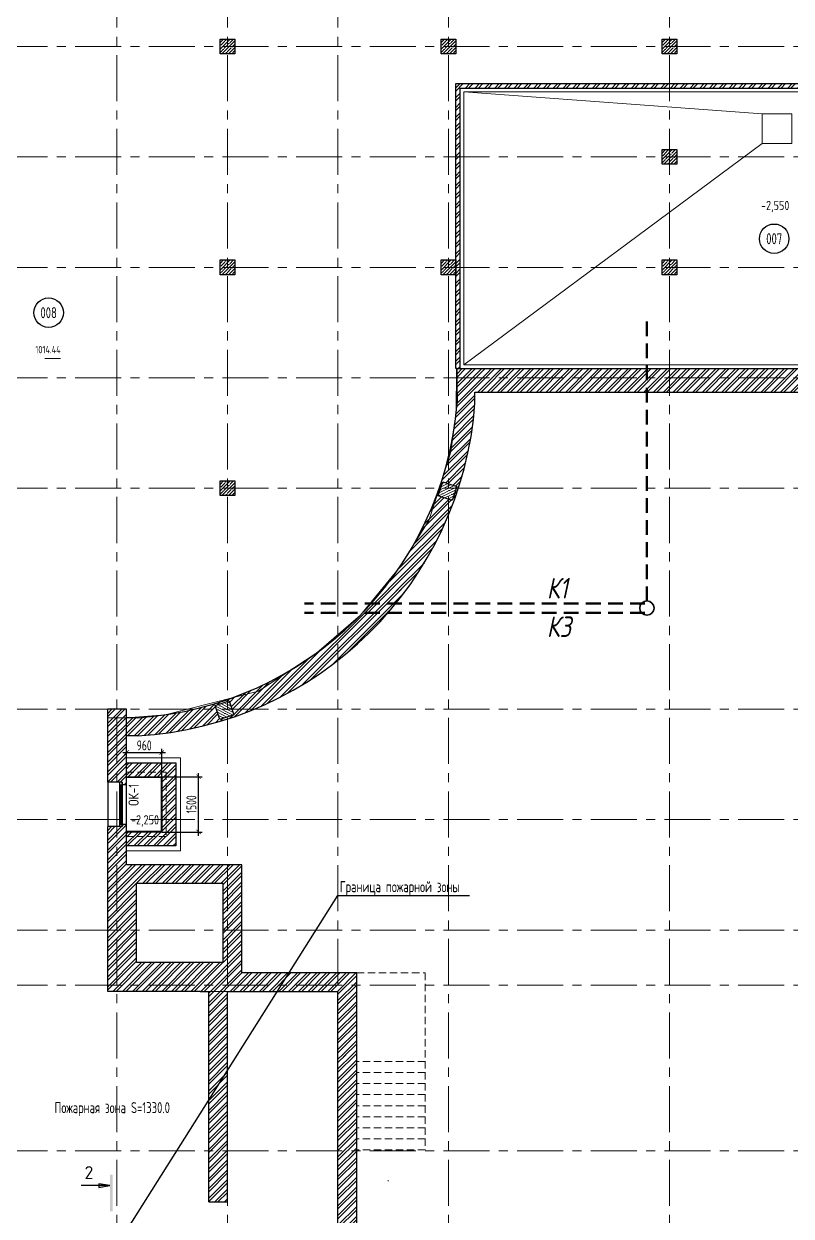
# Model space of a CAD drawing. Header units: millimetres. Extents: x -13407 to 93998, y -3954 to 109271.
# Drawn here: x 12042 to 32874, y 37624 to 70009 of the extents above; entities that cross this region are included whole.
import ezdxf
from ezdxf import colors
from ezdxf.entities.mleader import LeaderData, LeaderLine
from ezdxf.enums import TextEntityAlignment as Align
from ezdxf.math import Vec2, Vec3

# ---------------------------------------------------------------- set-up
doc = ezdxf.new("R2010")
doc.units = ezdxf.units.MM
for name, pattern in [('ADSK_Штриховая_ш2 п1', [3, 2, -1]), ('CENTER', [2, 1.25, -0.25, 0.25, -0.25]), ('HIDDEN', [6, 4, -2])]:
    doc.linetypes.add(name, pattern=pattern)
for name, color, linetype, lineweight in [('_АР ТЕКСТ', 250, 'Continuous', 25), ('_К1', 36, 'Continuous', 35), ('АР штриховка стен', 250, 'Continuous', 9), ('АР_Колонны', 5, 'Continuous', 30), ('АР_Колонны Штрих', 250, 'Continuous', 5), ('АР_Маркер экспликации', 239, 'Continuous', 13), ('АР_МосжилНии_Стены', 202, 'Continuous', 30), ('АР_Номер помещения', 1, 'Continuous', 25), ('АР_Оси', 193, 'Continuous', 9), ('АР_Отметки', 250, 'Continuous', 15), ('АР_Перегородки кирпич', 244, 'Continuous', 30), ('АР_Перегородки_кирпич_Штрих', 244, 'Continuous', 5), ('АР_Помещения_площадь', 19, 'Continuous', 9), ('АР_Разрезы', 175, 'Continuous', 9), ('АР_Сети', 250, 'Continuous', 30), ('АР_стены', 250, 'Continuous', 30), ('АР_тонкая линия', 250, 'Continuous', 0), ('АР_Штриховка кирпич', 250, 'Continuous', 9), ('Маркировка ОКОН', 7, 'Continuous', 18), ('Подвал', 250, 'Continuous', 30)]:
    doc.layers.add(name, color=color, linetype=linetype, lineweight=lineweight)
doc.layers.add('АР_новое окно', color=160, linetype='Continuous')
doc.layers.add('Тонкая', color=7, linetype='Continuous')
doc.styles.add('ISOCPEUR', font='isocpeur.ttf', dxfattribs={"width": 0.7})
doc.styles.add('METRO-STYLE', font='isocpeur.ttf', dxfattribs={"width": 0.9, "oblique": 15})
doc.styles.add('PDF ISOCPEUR', font='isocpeur.ttf')
doc.styles.get("Standard").update_dxf_attribs({"font": 'arial.ttf'})
doc.styles.add('М2', font='isocpeui.ttf', dxfattribs={"width": 0.8})
doc.dimstyles.new('R_100', dxfattribs={"dimtxt": 270, "dimasz": 120, "dimexe": 100, "dimexo": 0, "dimgap": 60, "dimtad": 1, "dimdec": 0, "dimrnd": 5, "dimzin": 0, "dimdsep": 46, "dimtxsty": 'ISOCPEUR', "dimblk": 'ARCHTICK', "dimcen": 0, "dimdle": 100, "dimclrd": 256, "dimclre": 256, "dimclrt": 256, "dimadec": 0, "dimazin": 0, "dimtfac": 2, "dimtdec": 0, "dimtofl": 0, "dimtmove": 1, "dimatfit": 3, "dimfxl": 1, "dimtvp": 3, "dimtolj": 1, "dimtzin": 0, "dimarcsym": 0})
pattern_1 = [(45, (-951809.7116612458, 109221.1769737303), (-132.5825214724777, 132.5825214724777), []), (45, (-951721.3233137458, 109221.1769737303), (-132.5825214724777, 132.5825214724777), [])]
pattern_2 = [(45, (-951676.6640748574, 109617.1089108847), (-132.5825214724777, 132.5825214724777), []), (45, (-951588.2757273574, 109617.1089108847), (-132.5825214724777, 132.5825214724777), [])]

# ---------------------------------------------------------------- blocks, each defined once
blk = doc.blocks.new('A$C60573c2e')
at = {"layer": 'АР_Разрезы', "ltscale": 100}
h = blk.add_hatch(color=5, dxfattribs=at)
h.dxf.hatch_style = 1
h.paths.add_polyline_path([(20809.51469834521, -37642.26813281304), (20879.51469834521, -37642.26813281304), (20879.51469834521, -36642.26813281304), (20809.51469834521, -36642.26813281304)])
h.paths.add_polyline_path([(20509.06456565682, -36992.54615576169), (20809.51469834521, -36942.26813281304), (20509.06456565682, -36942.26813281304)])
h.paths.add_polyline_path([(20509.06456565682, -36942.26813281304), (20809.51469834521, -36942.26813281304), (20509.06456565682, -36891.99010986439)])
at = {"layer": 'АР_Разрезы', "color": 5, "lineweight": 25, "ltscale": 100}
for p, q in [((20809.51469834521, -36942.26813281304), (20509.06456565682, -36891.99010986439)), ((20509.06456565682, -36891.99010986439), (20509.06456565682, -36992.54615576169)), ((20509.06456565682, -36992.54615576169), (20809.51469834521, -36942.26813281304))]:
    blk.add_line(p, q, dxfattribs=at)
at = {"layer": 'АР_Разрезы', "color": 5, "lineweight": 25, "ltscale": 100, "elevation": -1.5e-10}
blk.add_lwpolyline([(20809.51469834521, -36942.26813281304), (20025.76469834521, -36942.26813281304)], dxfattribs=at)
at = {"layer": 'АР_Разрезы', "color": 5, "lineweight": 25, "ltscale": 100, "insert": (20359.51469834521, -36412.6741586139), "char_height": 350, "width": 583.3333333333333, "attachment_point": 3, "style": 'METRO-STYLE'}
blk.add_mtext('{\\Q0;\\W1;2}', dxfattribs=at)
blk = doc.blocks.new('*U18')
at = {"layer": 'АР_новое окно', "lineweight": 20}
for p, q in [((-2.913225216616411e-12, 1209.884958230897), (-70.00000000000293, 1209.884958230897)), ((0, -1.70530256582424e-13), (-70, -1.70530256582424e-13))]:
    blk.add_line(p, q, dxfattribs=at)
at = {"layer": 'АР_новое окно'}
for p, q in [((-70.00000000000293, 1209.884958230897), (-70, -1.70530256582424e-13)), ((-70, -1.70530256582424e-13), (-70.00000000000293, 1209.884958230897)), ((-2.756905814749189e-12, 1139.884958230897), (-70.00000000000276, 1139.884958230911)), ((-35.00000000000276, 1139.884958230897), (-34.99999999981099, 69.99999999999991)), ((-2.913225216616411e-12, 1209.884958230897), (0, 0)), ((-1.56319401867222e-13, 70.00000000001455), (-70.00000000000017, 69.99999999999983))]:
    blk.add_line(p, q, dxfattribs=at)
blk = doc.blocks.new('*U36')
at = {"layer": 'АР_Номер помещения', "color": 7}
blk.add_circle((-20182.66319170461, -709.7555925355905), 400, dxfattribs=at)
at = {"layer": 'АР_Помещения_площадь', "color": 7}
blk.add_line((-13051.24120618068, -3563.358494392927), (-13473.58956256218, -3563.358494392927), dxfattribs=at)
at = {"color": 7, "style": 'ISOCPEUR', "width": 0.7, "flags": 1}
blk.add_attdef('КАТЕГОРИЯ', (-499.1655280450395, -2092.186355050572), '', height=250, dxfattribs=at)
at = {"layer": 'АР_Номер помещения', "color": 7, "style": 'ISOCPEUR', "width": 0.7}
blk.add_attdef('НОМЕР_ПОМЕЩЕНИЯ', text='', height=300, dxfattribs=at).set_placement((-20182.66319170752, -709.7555925355905), align=Align.MIDDLE_CENTER)
at = {"layer": 'АР_Помещения_площадь', "color": 7, "lineweight": 30, "width": 0.7, "flags": 104}
blk.add_attdef('ИМЯ_ПОМЕЩЕНИЯ', text='', height=100, dxfattribs=at).set_placement((157.6277002443094, 1217.141369806137), align=Align.MIDDLE_CENTER)
at = {"layer": 'АР_Помещения_площадь', "color": 7, "style": 'ISOCPEUR', "width": 0.7}
blk.add_attdef('ПЛОЩАДЬ_ПОМЕЩЕНИЯ', text='', height=200, dxfattribs=at).set_placement((-13046.3550482075, -3316.852964425578), align=Align.MIDDLE_RIGHT)
blk = doc.blocks.new('*U37')
at = {"layer": 'АР_Номер помещения', "color": 7}
blk.add_circle((-11974.07101150486, -849.2380251303753), 400, dxfattribs=at)
at = {"layer": 'АР_Помещения_площадь', "color": 7}
blk.add_line((-11653.09565166259, -2097.252495448), (-12075.44400804408, -2097.252495448), dxfattribs=at)
at = {"color": 7, "style": 'ISOCPEUR', "width": 0.7, "flags": 1}
blk.add_attdef('КАТЕГОРИЯ', (-499.1655280450395, -2092.186355050572), '', height=250, dxfattribs=at)
at = {"layer": 'АР_Номер помещения', "color": 7, "style": 'ISOCPEUR', "width": 0.7}
blk.add_attdef('НОМЕР_ПОМЕЩЕНИЯ', text='', height=300, dxfattribs=at).set_placement((-11974.07101150777, -849.2380251303753), align=Align.MIDDLE_CENTER)
at = {"layer": 'АР_Помещения_площадь', "color": 7, "lineweight": 30, "width": 0.7, "flags": 104}
blk.add_attdef('ИМЯ_ПОМЕЩЕНИЯ', text='', height=100, dxfattribs=at).set_placement((157.6277002443094, 1217.141369806137), align=Align.MIDDLE_CENTER)
at = {"layer": 'АР_Помещения_площадь', "color": 7, "style": 'ISOCPEUR', "width": 0.7}
blk.add_attdef('ПЛОЩАДЬ_ПОМЕЩЕНИЯ', text='', height=200, dxfattribs=at).set_placement((-11648.2094936894, -1850.74696548065), align=Align.MIDDLE_RIGHT)
blk = doc.blocks.new('_DotSmall')
at = {"color": 0, "linetype": 'ByBlock', "const_width": 0.5}
blk.add_lwpolyline([(-0.0625, 0, 1), (0.0625, 0, 1)], format="xyb", close=True, dxfattribs=at)
blk = doc.blocks.new('A$Cb1ac1438')
at = {"layer": 'АР_Колонны Штрих', "ltscale": 100}
h = blk.add_hatch(dxfattribs=at)
h.set_pattern_fill('ANSI35', color=256, scale=500, angle=161.0398319781508)
h.set_pattern_definition([(206.0398319781508, (898269.906760073, -348997.308166508), (54.8744852097032, -112.3111342341892), []), (206.0398319781508, (898186.3139504915, -348968.589842044), (54.8744852097032, -112.3111342341892), [156.25, -31.25, 0, -31.25])])
h.paths.add_polyline_path([(5719.346614299488, -202.5913746167789), (6097.64448702152, -332.5556754611025), (6227.608787865844, 45.74219726095907), (5849.310915143811, 175.7064981052536)])
h = blk.add_hatch(dxfattribs=at)
h.set_pattern_fill('ANSI35', color=256, scale=500, angle=-72.0645431068729)
h.set_pattern_definition([(332.9354568931271, (-256735.9129927806, 917047.4838722233), (56.87424014611736, 111.3118179161664), []), (332.9354568931271, (-256708.6942039412, 916963.3908433332), (56.87424014611736, 111.3118179161664), [156.25, -31.25, 0, -31.25])])
h.paths.add_polyline_path([(173.2168417862558, -6154.528628895481), (50.03866453003138, -5773.967021993492), (-330.5229423719575, -5897.145199249746), (-207.3447651157039, -6277.70680615172)])
at = {"layer": 'АР_Колонны', "ltscale": 100}
for points in [[(6097.64448702152, -332.5556754611025), (5719.346614299488, -202.5913746167789), (5849.310915143811, 175.7064981052536), (6227.608787865844, 45.74219726095907)], [(50.03866453003138, -5773.967021993492), (173.2168417862558, -6154.528628895481), (-207.3447651157039, -6277.70680615172), (-330.5229423719575, -5897.145199249746)]]:
    blk.add_lwpolyline(points, close=True, dxfattribs=at)
blk = doc.blocks.new('_ArchTick')
at = {"color": 0, "linetype": 'ByBlock', "const_width": 0.15}
blk.add_lwpolyline([(-0.5, -0.5), (0.5, 0.5)], dxfattribs=at)
blk = doc.blocks.new('*D234')
at = {"layer": 'Подвал', "lineweight": -2, "ltscale": 500, "transparency": 16777216}
for p, q in [((14729.81722265639, 50215.36616378348), (15888.21551314631, 50215.36616378348)), ((14829.81722265639, 49679.35616182781), (14829.81722265639, 50315.36616378348)), ((15788.21551314631, 49194.01114162291), (15788.21551314631, 50315.36616378348))]:
    blk.add_line(p, q, dxfattribs=at)
at = {"layer": 'Подвал', "lineweight": -2, "ltscale": 500, "transparency": 16777216, "xscale": 120, "yscale": 120, "zscale": 120, "rotation": 180}
blk.add_blockref('_ArchTick', (14829.81722265639, 50215.36616378348), dxfattribs=at)
at = {"layer": 'Подвал', "lineweight": -2, "ltscale": 500, "transparency": 16777216, "xscale": 120, "yscale": 120, "zscale": 120}
blk.add_blockref('_ArchTick', (15788.21551314631, 50215.36616378348), dxfattribs=at)
at = {"layer": 'Подвал', "lineweight": 13, "ltscale": 500, "transparency": 16777216, "insert": (15309.01636790135, 50410.36616378348), "char_height": 270, "attachment_point": 5, "style": 'ISOCPEUR'}
blk.add_mtext('\\A1;960', dxfattribs=at)
blk = doc.blocks.new('*D235')
at = {"layer": 'Подвал', "lineweight": -2, "ltscale": 500, "transparency": 16777216}
for p, q in [((15788.21551314632, 49559.35616182784), (16885.40885903757, 49559.35616182785)), ((16785.40885903757, 47958.14187105247), (16785.40885903757, 49659.35616182785)), ((15788.21551314632, 48058.14187105247), (16885.40885903757, 48058.14187105247))]:
    blk.add_line(p, q, dxfattribs=at)
at = {"layer": 'Подвал', "lineweight": -2, "ltscale": 500, "transparency": 16777216, "xscale": 120, "yscale": 120, "zscale": 120}
for p, rotation in [((16785.40885903757, 49559.35616182785), 90), ((16785.40885903757, 48058.14187105247), 270)]:
    blk.add_blockref('_ArchTick', p, dxfattribs=dict(at, rotation=rotation))
at = {"layer": 'Подвал', "lineweight": 13, "ltscale": 500, "transparency": 16777216, "insert": (16590.40885903758, 48808.74901644014), "char_height": 270, "attachment_point": 5, "rotation": 90, "style": 'ISOCPEUR'}
blk.add_mtext('\\A1;1500', dxfattribs=at)

msp = doc.modelspace()

# ---------------------------------------------------------------- hatches: boundary and pattern name
at = {"layer": 'АР_Колонны Штрих', "ltscale": 100}
h = msp.add_hatch(dxfattribs=at)
h.set_pattern_fill('ANSI35', color=256, scale=500)
h.set_pattern_definition([(45, (-939682.160873203, 109466.4746538327), (-88.38834764831844, 88.38834764831844), []), (45, (-939593.772525703, 109466.4746538327), (-88.38834764831844, 88.38834764831844), [156.25, -31.25, 0, -31.25])])
h.paths.add_polyline_path([(17769.93839202856, 69594.99999999997), (17369.93839202856, 69594.99999999997), (17369.93839202856, 69195), (17769.93839202856, 69195)])
h = msp.add_hatch(dxfattribs=at)
h.set_pattern_fill('ANSI35', color=256, scale=500)
h.set_pattern_definition([(45, (-933682.1608732027, 109466.4746538327), (-88.38834764831844, 88.38834764831844), []), (45, (-933593.7725257027, 109466.4746538327), (-88.38834764831844, 88.38834764831844), [156.25, -31.25, 0, -31.25])])
h.paths.add_polyline_path([(23769.93839202879, 69595), (23369.93839202879, 69595), (23369.93839202879, 69195), (23769.93839202879, 69195)])
h = msp.add_hatch(dxfattribs=at)
h.set_pattern_fill('ANSI35', color=256, scale=500)
h.set_pattern_definition([(45, (-927682.1608732027, 109466.4746538327), (-88.38834764831844, 88.38834764831844), []), (45, (-927593.7725257027, 109466.4746538327), (-88.38834764831844, 88.38834764831844), [156.25, -31.25, 0, -31.25])])
h.paths.add_polyline_path([(29769.93839202891, 69595), (29369.93839202891, 69595), (29369.93839202891, 69195), (29769.93839202891, 69195)])
h = msp.add_hatch(dxfattribs=at)
h.set_pattern_fill('ANSI35', color=256, scale=500)
h.set_pattern_definition([(45, (-927682.1608732027, 106466.4746538327), (-88.38834764831844, 88.38834764831844), []), (45, (-927593.7725257027, 106466.4746538327), (-88.38834764831844, 88.38834764831844), [156.25, -31.25, 0, -31.25])])
h.paths.add_polyline_path([(29769.93839202891, 66594.99999999997), (29369.93839202891, 66594.99999999997), (29369.93839202891, 66195), (29769.93839202891, 66195)])
h = msp.add_hatch(dxfattribs=at)
h.set_pattern_fill('ANSI35', color=256, scale=500)
h.set_pattern_definition([(45, (-939682.160873203, 103466.4746538327), (-88.38834764831844, 88.38834764831844), []), (45, (-939593.772525703, 103466.4746538327), (-88.38834764831844, 88.38834764831844), [156.25, -31.25, 0, -31.25])])
h.paths.add_polyline_path([(17769.93839202856, 63594.99999999999), (17369.93839202856, 63594.99999999999), (17369.93839202856, 63195.00000000001), (17769.93839202856, 63195.00000000001)])
h = msp.add_hatch(dxfattribs=at)
h.set_pattern_fill('ANSI35', color=256, scale=500)
h.set_pattern_definition([(45, (-933682.1608732027, 103466.4746538327), (-88.38834764831844, 88.38834764831844), []), (45, (-933593.7725257027, 103466.4746538327), (-88.38834764831844, 88.38834764831844), [156.25, -31.25, 0, -31.25])])
h.paths.add_polyline_path([(23769.93839202879, 63594.99999999999), (23369.93839202879, 63594.99999999999), (23369.93839202879, 63195.00000000001), (23769.93839202879, 63195.00000000001)])
h = msp.add_hatch(dxfattribs=at)
h.set_pattern_fill('ANSI35', color=256, scale=500)
h.set_pattern_definition([(45, (-927682.1608732027, 103466.4746538327), (-88.38834764831844, 88.38834764831844), []), (45, (-927593.7725257027, 103466.4746538327), (-88.38834764831844, 88.38834764831844), [156.25, -31.25, 0, -31.25])])
h.paths.add_polyline_path([(29769.93839202891, 63594.99999999999), (29369.93839202891, 63594.99999999999), (29369.93839202891, 63195.00000000001), (29769.93839202891, 63195.00000000001)])
h = msp.add_hatch(dxfattribs=at)
h.set_pattern_fill('ANSI35', color=256, scale=500)
h.set_pattern_definition([(45, (-939682.160873203, 97466.47465383267), (-88.38834764831844, 88.38834764831844), []), (45, (-939593.772525703, 97466.47465383267), (-88.38834764831844, 88.38834764831844), [156.25, -31.25, 0, -31.25])])
h.paths.add_polyline_path([(17769.93839202856, 57594.99999999999), (17369.93839202856, 57594.99999999999), (17369.93839202856, 57195.00000000001), (17769.93839202856, 57195.00000000001)])
at = {"layer": 'АР_Перегородки_кирпич_Штрих', "ltscale": 100}
h = msp.add_hatch(dxfattribs=at)
h.set_pattern_fill('ANSI32', color=256, scale=500)
h.set_pattern_definition([(45, (331452.7443843869, -55205.68245835252), (-132.5825214724777, 132.5825214724777), []), (45, (331541.1327318869, -55205.68245835252), (-132.5825214724777, 132.5825214724777), [])])
h.paths.add_polyline_path([(42689.93839202903, 68384.26660538878), (41569.93839202903, 68384.26660538878), (41569.93839202903, 68264.26660538878), (42569.93839202903, 68264.26660538878), (42569.43234969804, 66394.99999999997), (42689.42550905928, 66394.99999999997)])
h.paths.add_polyline_path([(42689.42550905928, 66394.99999999997), (42569.43234969804, 66394.99999999997), (42568.63901396323, 63464.50208481888), (42569.93839202897, 60644.99999999999), (42687.94301442133, 60644.99999999999), (42688.65203359601, 63344.50208481888)])
h.paths.add_polyline_path([(40715.8531012818, 68384.26660538878), (40715.8531012818, 68264.26660538878), (40849.93839202903, 68264.26660538878), (40849.42361549905, 66119.7721174428), (40969.42361549917, 66119.7721174428), (40969.93839202903, 68264.26660538878), (41569.93839202903, 68264.26660538878), (41569.93839202903, 68384.26660538878)])
h.paths.add_polyline_path([(23889.58952615072, 60790.65367593268), (23890.88827476144, 68264.23805169188), (39215.8531012818, 68264.26660538878), (39215.8531012818, 68384.26660538878), (23770.88828739279, 68384.26660538878), (23769.58829250315, 60790.65367593268)])
h.paths.add_polyline_path([(23769.68488859042, 61216.66511218491), (23809.58890932694, 61216.66511218492), (23809.58890932688, 61256.66511218494), (23769.69160435884, 61256.66511218492)], flags=16)
h.paths.add_polyline_path([(23889.58890932699, 60786.59101457118), (23769.66809916944, 60786.59101457116), (23769.58890932699, 60644.99999999545), (23889.58890932682, 60644.99999999998)])
at = {"layer": 'АР_Штриховка кирпич', "ltscale": 100}
h = msp.add_hatch(dxfattribs=at)
h.set_pattern_fill('ANSI32', color=256, scale=500)
h.set_pattern_definition(pattern_1)
h.paths.add_polyline_path([(23795.89145420428, 57442.54176116543), (23780.78785882768, 57394.99999999999), (23569.93839202879, 57395.00000000001), (23542.85358981945, 57527.01148596613)], flags=16)
h.paths.add_polyline_path([(23359.08892522991, 57395.00000000001), (23417.04091686365, 57570.85049845973), (23543.42065886187, 57528.66210087376), (23569.93839202879, 57394.99999999999)], flags=16)
h.paths.add_polyline_path([(23669.03908278706, 57062.55873801363), (23542.65934078878, 57104.74713559963), (23569.93839202879, 57395.00000000002), (23780.78785882774, 57395.00000000002)], flags=16)
h.paths.add_polyline_path([(23543.22640983132, 57106.39775050723), (23290.18854544638, 57190.86747530799), (23359.08892522985, 57395.00000000001), (23569.93839202885, 57395.00000000001)], flags=16)
edge = h.paths.add_edge_path()
edge.add_line((24674.93839202879, 60644.99999999557), (23804.93839202856, 60645.00000002402))
edge.add_arc((-1130362.658410316, 60174.99999915099), 1154167.692499015, -0.02333197960928146, 0.023331979694489746, ccw=False)
edge.add_arc((14520.70423172874, 60458.51653277779), 9314.761999561275, 321.68271989326865, 355.35999482408715, ccw=False)
edge.add_line((21828.96787875588, 54683.21796265932), (22365.5418389932, 54553.25652173688))
edge.add_arc((14568.18742090522, 60399.98674022842), 9745.921719832271, 323.1361487127608, 355.9107374150291)
edge.add_line((24289.29762499087, 59704.99999998062), (24289.29762499133, 60004.99999998768))
edge.add_line((24289.29762499133, 60004.99999998768), (24674.93839202879, 60004.99999999993))
edge.add_line((24674.93839202879, 60004.99999999993), (24674.93839202879, 60644.99999999557))
h = msp.add_hatch(dxfattribs=at)
h.set_pattern_fill('ANSI32', color=256, scale=500)
h.set_pattern_definition(pattern_1)
h.paths.add_polyline_path([(37145.09972947289, 60204.5545417599), (37145.09972947289, 60004.99999999993), (40500.08836819127, 60004.99999999992), (40500.08836819127, 60644.99999999992), (24621.99876716465, 60644.99999999995), (24621.99876716465, 60004.99999999995), (36894.7770545847, 60004.99999999993), (36894.7770545847, 60204.55454175991)])
h = msp.add_hatch(dxfattribs=at)
h.set_pattern_fill('ANSI32', color=256, scale=500)
h.set_pattern_definition(pattern_2)
h.paths.add_polyline_path([(17959.81722265633, 47169.99999999995), (17449.81722265633, 46659.99999999995), (17449.81722265627, 44510.00000000001), (15729.97333646892, 44510.00000000001), (15729.97333646897, 43730.00000000007), (17060.00828091055, 43730.00000000001), (17060.00828091044, 38009.67245161144), (17569.93839202845, 38009.67245161144), (17569.93839202856, 43729.99999999995), (20569.93839202868, 43730.00000000001), (20569.97333646903, 41951.42616024358), (21079.97333646787, 41951.42616024358), (21079.9733364681, 44240.15543292207), (17959.81722265627, 44240.00000000001)])
h.paths.add_polyline_path([(17569.93839202856, 51605.81913383224), (17569.93839202856, 51394.99999999999), (17281.45495264395, 51369.86202648322), (17239.2907520131, 51496.35088956571)], flags=16)
h.paths.add_polyline_path([(17618.22392642288, 51622.67089277565), (17702.55419717258, 51369.68755831251), (17569.93839202856, 51394.99999999998), (17569.93839202856, 51605.81913383223)], flags=16)
h.paths.add_polyline_path([(17569.93839202862, 51184.1808661677), (17364.12473120779, 51116.34123265184), (17279.79446045804, 51369.32456711494), (17569.93839202862, 51394.99999999999)], flags=16)
h.paths.add_polyline_path([(17569.93839202856, 51184.18086616773), (17569.93839202856, 51394.99999999999), (17700.89370498649, 51369.15009894431), (17743.0579056174, 51242.66123586181)], flags=16)
h.paths.add_polyline_path([(14640.90340292477, 49348.69149555558), (14829.81722265651, 49348.69149555558), (14829.81722265651, 48268.80653732467), (14640.90340292483, 48268.80653732469)], flags=17)
edge = h.paths.add_edge_path()
edge.add_line((14319.81722265616, 49413.69149555556), (14640.90340292471, 49413.69149555558))
edge.add_line((14640.90340292471, 49413.69149555558), (14640.90340292477, 48203.80653732469))
edge.add_line((14640.90340292477, 48203.80653732469), (14319.81722265627, 48203.80653732464))
edge.add_line((14319.81722265627, 48203.80653732464), (14319.81722265645, 43729.80730146397))
edge.add_line((14319.81722265645, 43729.80730146397), (15730.04670647875, 43730.03669577285))
edge.add_line((15730.04670647875, 43730.03669577285), (15729.8999664592, 44509.96330422723))
edge.add_line((15729.8999664592, 44509.96330422723), (15099.81722265633, 44509.88069300954))
edge.add_line((15099.81722265633, 44509.88069300954), (15099.81722265633, 46659.99999999998))
edge.add_line((15099.81722265633, 46659.99999999998), (17449.81722265633, 46659.99999999995))
edge.add_line((17449.81722265633, 46659.99999999995), (17959.81722265633, 47169.99999999995))
edge.add_line((17959.81722265633, 47169.99999999995), (14830.24560804118, 47169.99999999998))
edge.add_line((14830.24560804118, 47169.99999999998), (14829.81722265633, 50670.26104343308))
edge.add_line((14829.81722265633, 50670.26104343308), (15129.81722269184, 50670.26104343514))
edge.add_arc((14568.18742090551, 60399.98674022857), 9745.92171983219, 273.3036233390724, 293.0807652531338)
edge.add_arc((14568.18742090487, 60399.98674022925), 9745.92171983306, 293.0807652531357, 323.7250383778538)
edge.add_line((22425.22199879348, 54633.70563270627), (21832.51272751827, 54687.70656975096))
edge.add_arc((14520.70423180622, 60458.51653267783), 9314.761999438475, 273.74937375992903, 321.7179014208314, ccw=False)
edge.add_line((15129.81722265633, 51163.69149556387), (14829.81722279027, 51163.69149555549))
edge.add_line((14829.81722279027, 51163.69149555549), (14829.81722265633, 51394.99999999999))
edge.add_line((14829.81722265633, 51394.99999999999), (14319.81722265616, 51394.99999999999))
edge.add_line((14319.81722265616, 51394.99999999999), (14319.81722265616, 49413.69149555556))
h = msp.add_hatch(dxfattribs=at)
h.set_pattern_fill('ANSI32', color=256, scale=500)
h.set_pattern_definition([(45, (346742.0095184791, -55213.18245835252), (-132.5825214724777, 132.5825214724777), []), (45, (346830.3978659791, -55213.18245835252), (-132.5825214724777, 132.5825214724777), [])])
h.paths.add_polyline_path([(15788.21551314631, 48058.14187105245), (15788.21551314631, 49559.35616182781), (14829.81722265651, 49559.35616182781), (14829.81722265651, 49939.35616182781), (16168.21551314631, 49939.35616182781), (16168.21551314631, 47678.14187105245), (14829.81722265651, 47678.14187105245), (14829.81722265651, 48058.14187105245)])
h = msp.add_hatch(dxfattribs=at)
h.set_pattern_fill('ANSI32', color=256, scale=500)
h.set_pattern_definition(pattern_2)
h.paths.add_polyline_path([(21079.97233562462, 42010.00000000001), (20569.93839202891, 42010.00000000001), (20569.93839202856, 36730.00000000007), (21079.97233562445, 36730.00000000001)])

# ---------------------------------------------------------------- linework, layer by layer
at = {"layer": '_АР ТЕКСТ', "color": 242, "linetype": 'ByBlock', "lineweight": -2, "true_color": 0xcd2027}
msp.add_line((21920.46776090388, 38591.0842228809), (21946.47488663543, 38591.0842228809), dxfattribs=at)
at = {"layer": '_К1', "ltscale": 100}
msp.add_circle((28957.48906890664, 54141.30403697398), 193.612660105451, dxfattribs=at)
at = {"layer": 'АР штриховка стен', "color": 1, "ltscale": 100}
for p, q in [((14319.81722265633, 48075.55554477149), (14319.81722265627, 43730.00000000001)), ((14319.81722265627, 43730.00000000001), (15129.97333646892, 43730.00000000001))]:
    msp.add_line(p, q, dxfattribs=at)
at = {"layer": 'АР_Колонны', "ltscale": 100}
for points in [[(17369.93839202856, 69595), (17769.93839202856, 69595), (17769.93839202856, 69195), (17369.93839202856, 69195)], [(23369.93839202879, 69595), (23769.93839202879, 69595), (23769.93839202879, 69195), (23369.93839202879, 69195)], [(29369.93839202891, 69595), (29769.93839202891, 69595), (29769.93839202891, 69195), (29369.93839202891, 69195)], [(29369.93839202891, 66594.99999999997), (29769.93839202891, 66594.99999999997), (29769.93839202891, 66195), (29369.93839202891, 66195)], [(17369.93839202856, 63594.99999999999), (17769.93839202856, 63594.99999999999), (17769.93839202856, 63195.00000000001), (17369.93839202856, 63195.00000000001)], [(23369.93839202879, 63594.99999999999), (23769.93839202879, 63594.99999999999), (23769.93839202879, 63195.00000000001), (23369.93839202879, 63195.00000000001)], [(29369.93839202891, 63594.99999999999), (29769.93839202891, 63594.99999999999), (29769.93839202891, 63195.00000000001), (29369.93839202891, 63195.00000000001)], [(17369.93839202856, 57594.99999999999), (17769.93839202856, 57594.99999999999), (17769.93839202856, 57195.00000000001), (17369.93839202856, 57195.00000000001)]]:
    msp.add_lwpolyline(points, close=True, dxfattribs=at)
at = {"layer": 'АР_МосжилНии_Стены', "ltscale": 100}
for p, q in [((23804.93839202879, 60644.99999999996), (24674.93839202879, 60644.99999999998)), ((23804.93839202885, 60004.99999999998), (23804.93839202879, 60644.99999999548)), ((24567.33164894569, 60644.99999999999), (40533.60591111111, 60645.00000000001)), ((24289.29762499133, 60004.99999999998), (24739.93839202891, 60004.99999999995)), ((24502.33164894569, 60004.99999999998), (40954.82020188647, 60004.99999999999)), ((14319.81722265633, 49413.69149555553), (14319.81722265633, 51394.99999999999)), ((14829.81722265633, 51395.00000000836), (14319.81722265616, 51395.00000000836)), ((14829.81722265639, 49348.69149555558), (14829.81722265633, 51394.99999999999)), ((14710.90340292465, 49413.69149555558), (14319.81722265633, 49413.69149555555)), ((14710.90340292465, 49413.69149555555), (14710.90340292465, 49348.69149555558)), ((14710.90340292465, 49348.69149555555), (14829.81722265645, 49348.69149555558)), ((14710.90340292477, 48268.80653732466), (14710.90340292477, 48203.80653732469)), ((14710.90340292465, 48268.80653732466), (14829.81722265645, 48268.80653732469)), ((14829.81722265633, 47169.99999999998), (14829.81722265645, 48268.80653732469)), ((14319.81722265633, 43730.00000000007), (14319.81722265633, 48203.80653732464)), ((14710.90340292477, 48203.80653732469), (14319.81722265645, 48203.80653732466)), ((17959.81722265633, 47169.99999999995), (14829.81722265633, 47169.99999999998)), ((17959.81722265627, 44240.00000000001), (17959.81722265633, 47169.99999999995)), ((15099.81722265633, 44510.00000000001), (15099.81722265633, 46659.99999999998)), ((17449.81722265633, 46659.99999999995), (15099.81722265633, 46659.99999999998)), ((17449.81722265627, 44510.00000000001), (17449.81722265633, 46659.99999999995)), ((16840.97333646897, 44510.00000000001), (15099.81722265633, 44510.00000000001)), ((17449.81722265627, 44510.00000000001), (16829.97333646892, 44510.00000000001)), ((17959.81722265627, 44240.00000000001), (21079.97333646903, 44240.00000000001)), ((21079.97333646903, 41859.91044285324), (21079.97333646903, 44240.00000000001)), ((16829.97333646897, 43730.00000000001), (14319.81722265627, 43730.00000000001)), ((16829.97333646897, 43730.00000000001), (17060.00828091055, 43730.00000000001)), ((17569.93839202856, 43730.00000000001), (20569.97333646903, 43730.00000000001)), ((20569.97333646903, 41859.91044285324), (20569.97333646903, 43730.00000000001)), ((20569.93839202868, 36730.00000000004), (20569.97333646897, 42010.00000000001)), ((21079.97333646903, 36220.00000000001), (21079.97333646897, 42010.00000000001)), ((17060.00828091055, 38009.67245161144), (17570.00828091055, 38009.67245161144))]:
    msp.add_line(p, q, dxfattribs=at)
for points in [[(23804.93839202891, 60004.9999999897), (23804.93839202891, 59704.99999998768)], [(24289.29762499133, 59704.99999998767), (24289.29762499133, 60004.99999998768)], [(15129.81722279027, 51163.69149555549), (14829.81722279027, 51163.69149555549)], [(15129.81722265633, 50670.26104343308), (14829.81722265633, 50670.26104343308)], [(17060.00828091055, 38009.67245161144), (17060.00828091055, 43730.00000000001)], [(17569.93839202856, 38009.67245161144), (17569.93839202856, 43730.00000000001)]]:
    msp.add_lwpolyline(points, dxfattribs=at)
for centre, radius, start, end in [((14520.70423173008, 60458.51653277742), 9314.761999559945, 273.7493737591286, 355.3599948244153), ((14568.18742090557, 60399.98674022828), 9745.921719831898, 273.3036233407373, 355.9107374146406)]:
    msp.add_arc(centre, radius, start, end, dxfattribs=at)
at = {"layer": 'АР_новое окно'}
for p, q in [((14319.81722265633, 49413.69149555555), (14319.81722265645, 48203.80653732466)), ((14829.81722265645, 48268.80653732469), (14829.81722265645, 49348.69149555558))]:
    msp.add_line(p, q, dxfattribs=at)
at = {"layer": 'АР_Оси', "linetype": 'CENTER', "ltscale": 1000}
for p, q in [((14569.93839202845, 79157.46890610017), (14569.93839202845, 23425.12034240971)), ((17569.93839202856, 79157.46890610011), (17569.93839202856, 23425.12034240971)), ((20569.93839202868, 79157.46890610017), (20569.93839202868, 23425.12034240971)), ((23569.93839202879, 79157.46890610011), (23569.93839202879, 23425.12034240971)), ((29569.93839202891, 79157.46890610011), (29569.93839202891, 23425.12034240971)), ((-12563.75553944497, 69395), (70614.64651527419, 69394.99999999994)), ((-12563.75553944497, 66395), (70614.64651527419, 66394.99999999994)), ((-12563.75553944497, 63395.00000000001), (70614.64651527419, 63394.99999999995)), ((-12563.75553944497, 60395.00000000001), (70614.64651527419, 60394.99999999995)), ((-12563.75553944497, 57395.00000000001), (70614.64651527419, 57394.99999999995)), ((-12563.75553944497, 51395.00000000001), (70614.64651527419, 51394.99999999995)), ((-12563.75553944509, 48395.00000000001), (70614.64651527407, 48394.99999999995)), ((-12563.75553944509, 45395.00000000001), (70614.64651527407, 45394.99999999995)), ((-12563.75553944509, 43895.00000000001), (70614.64651527407, 43894.99999999995)), ((-12563.75553944509, 39395.00000000001), (70614.64651527407, 39394.99999999995))]:
    msp.add_line(p, q, dxfattribs=at)
at = {"layer": 'АР_Перегородки кирпич', "linetype": 'Continuous', "ltscale": 100}
for p, q in [((23769.58890932699, 65326.9700348788, 1.961751612303354), (23770.88828739279, 68384.26660538878, 1.961751612303354)), ((23770.88828739279, 68384.26660538878, 1.961751612303354), (39215.8531012818, 68384.26660538878, 1.961751612303354)), ((23889.58890932699, 65326.9700348788, 1.961751612303354), (23890.88828739279, 68264.26660538878, 1.961751612303354)), ((23890.88828739279, 68264.26660538878, 1.961751612303354), (39215.8531012818, 68264.26660538878, 1.961751612303354)), ((23769.58890932699, 60644.99999999545, 1.961751612303354), (23769.58890932699, 65364.50208481888, 1.961751612303354)), ((23889.58890932682, 60644.99999999996, 1.961751612303354), (23889.58890932699, 65364.50208481888, 1.961751612303354)), ((23804.93839202879, 60644.99999999548), (23769.58890932699, 60644.99999999545, 1.961751612307125))]:
    msp.add_line(p, q, dxfattribs=at)
at = {"layer": 'АР_Сети', "color": 251, "linetype": 'HIDDEN', "lineweight": 50, "ltscale": 100}
for p, q in [((28903.51699907857, 54264.52194353217), (19665.9931800809, 54264.52194353217)), ((28903.51699907857, 54012.18415590144), (19665.9931800809, 54012.18415590144))]:
    msp.add_line(p, q, dxfattribs=at)
msp.add_lwpolyline([(28957.48906890664, 61926.6950662646), (28957.48906890664, 54274.17654622184)], dxfattribs=at)
at = {"layer": 'АР_тонкая линия', "linetype": 'ADSK_Штриховая_ш2 п1', "ltscale": 100}
for p, q in [((21079.97333646903, 44234.94049542039), (22941.78942228964, 44234.94049490979)), ((22941.78942228958, 44234.94045429784), (22941.78842144611, 39425.06305391774)), ((22941.78892084025, 41825.06309503965), (21079.97333646903, 41825.06309503965)), ((22941.78885841597, 41525.06309503959), (21079.97233562451, 41525.06309503959)), ((22941.78879599168, 41225.06309503959), (21079.97233562451, 41225.06309503959)), ((22941.78873356746, 40925.06309503959), (21079.97233562451, 40925.06309503959)), ((22941.78867114324, 40625.06309503959), (21079.97233562451, 40625.06309503959)), ((22941.7886087189, 40325.06309503959), (21079.97233562451, 40325.06309503959)), ((22941.78854629467, 40025.06309503959), (21079.97233562451, 40025.06309503959)), ((22941.78848387045, 39725.06309503959), (21079.97233562451, 39725.06309503959)), ((22941.78842144617, 39425.06309680899), (21079.97233562451, 39425.06309503959))]:
    msp.add_line(p, q, dxfattribs=at)
at = {"layer": 'АР_тонкая линия', "color": 18, "ltscale": 500, "true_color": 0x000000, "elevation": 0.5840179250958151}
msp.add_lwpolyline([(39214.05379413127, 68264.26660538878), (39214.05379413127, 68164.26660538878), (23989.58890932682, 68164.26660538878), (23989.58890932682, 60744.99999999996), (40749.93839202903, 60744.99999999996), (40749.93839202903, 65589.77211744286)], dxfattribs=at)
at = {"layer": 'АР_тонкая линия', "linetype": 'ADSK_Штриховая_ш2 п1', "ltscale": 100}
msp.add_lwpolyline([(14829.81722265651, 49679.35616182781), (15908.21551314631, 49679.35616182781), (15908.21551314631, 47938.14187105245), (14829.81722265651, 47938.14187105245)], dxfattribs=at)
at = {"layer": 'Подвал', "lineweight": 13, "ltscale": 500}
for p, q in [((23989.58890932682, 68164.26660538878, 0.5840179250958151), (32088.78029821708, 67563.00423681221)), ((23989.58890932682, 60744.99999999996, 0.5840179250958151), (32088.78029821708, 66761.27961642572))]:
    msp.add_line(p, q, dxfattribs=at)
msp.add_lwpolyline([(56829.93839202874, 72145.00000000017), (56829.93839202879, 63644.99999999998), (53319.93839202879, 63644.90217900676), (53319.93839202879, 60644.99999999998), (23787.26365067787, 60644.99999999547), (23778.87210830068, 59433.27574267875), (23636.00780939136, 58383.41007098486), (23367.7848172157, 57544.07726897911), (23040.12986471824, 56518.76789061441), (22206.38272431283, 55195.89957758325), (21178.05366459751, 53943.57296915804), (19999.13967694558, 52925.15498689019), (18416.02164300589, 51879.79162431439), (15881.1189106509, 51243.63384172688), (14829.81722265633, 51163.69149555549), (14319.81722265633, 51163.69149555549), (14319.81722265627, 43730.00000000001), (20569.93839202868, 43730.00000000001), (20569.97333646892, 36730.00000000004)], dxfattribs=at)
msp.add_lwpolyline([(32088.78029821708, 66761.27961642572), (32890.29843446554, 66761.27961642572), (32890.29843446554, 67563.00423681221), (32088.78029821708, 67563.00423681221)], close=True, dxfattribs=at)
at = {"layer": 'Подвал', "lineweight": 18, "ltscale": 100}
for points in [[(14829.81722265651, 50069.35616182781), (16298.21551314631, 50069.35616182781), (16298.21551314631, 47548.14187105245), (14829.81722265651, 47548.14187105245)], [(14829.81722265651, 49539.35616182781), (15768.21551314631, 49539.35616182781), (15768.21551314631, 48078.14187105245), (14829.81722265651, 48078.14187105245)]]:
    msp.add_lwpolyline(points, dxfattribs=at)
at = {"layer": 'Подвал', "ltscale": 100}
for points in [[(14829.81722265651, 49939.35616182781), (16168.21551314631, 49939.35616182781), (16168.21551314631, 47678.14187105245), (14829.81722265651, 47678.14187105245)], [(14829.81722265651, 49559.35616182781), (15788.21551314631, 49559.35616182781), (15788.21551314631, 48058.14187105245), (14829.81722265651, 48058.14187105245)]]:
    msp.add_lwpolyline(points, dxfattribs=at)

# ---------------------------------------------------------------- block references
at = {"layer": 'АР_Маркер экспликации', "color": 7}
ref = msp.add_blockref('*U36', (52596.78955414455, 64881.83664248429, 1.961751612303354), dxfattribs=at)
ref.add_attrib('НОМЕР_ПОМЕЩЕНИЯ', '007', dxfattribs={"layer": 'АР_Номер помещения', "color": 7, "height": 300, "style": 'ISOCPEUR', "width": 0.7}).set_placement((32414.12636243703, 64172.08104994871, 1.961751612303354), align=Align.MIDDLE_CENTER)
ref.add_attrib('ПЛОЩАДЬ_ПОМЕЩЕНИЯ', '138.94', dxfattribs={"layer": 'АР_Помещения_площадь', "color": 7, "height": 200, "style": 'ISOCPEUR', "width": 0.7}).set_placement((39550.43450593704, 61564.98367805871, 1.961751612303354), align=Align.MIDDLE_RIGHT)
ref = msp.add_blockref('*U37', (24688.86068059364, 63012.57003709548), dxfattribs=at)
ref.add_attrib('НОМЕР_ПОМЕЩЕНИЯ', '008', dxfattribs={"layer": 'АР_Номер помещения', "color": 7, "height": 300, "style": 'ISOCPEUR', "width": 0.7}).set_placement((12714.78966908588, 62163.33201196511), align=Align.MIDDLE_CENTER)
ref.add_attrib('ПЛОЩАДЬ_ПОМЕЩЕНИЯ', '1014.44', dxfattribs={"layer": 'АР_Помещения_площадь', "color": 7, "height": 200, "style": 'ISOCPEUR', "width": 0.7}).set_placement((13040.65118690423, 61161.82307161483), align=Align.MIDDLE_RIGHT)
at = {"layer": 'АР_новое окно', "xscale": -1}
msp.add_blockref('*U18', (14640.90340292477, 48203.80653732469), dxfattribs=at)
at = {"layer": 'АР_стены', "color": 51, "ltscale": 100, "true_color": 0xf8f6b0}
msp.add_blockref('A$Cb1ac1438', (17569.93839202856, 57394.99999999996), dxfattribs=at)
at = {"layer": 'Тонкая', "color": 31, "ltscale": 100, "true_color": 0xfecc66}
msp.add_blockref('A$C60573c2e', (-6430.061607971438, 75395.00000000003), dxfattribs=at)
msp.add_blockref('A$C60573c2e', (-6430.061607971438, 75395.00000000003), dxfattribs=at)

# ---------------------------------------------------------------- texts
at = {"layer": '_АР ТЕКСТ', "color": 18, "true_color": 0x000000, "insert": (12875.40386938688, 40721.15976601979), "char_height": 300, "width": 4200.765449900452, "attachment_point": 1, "style": 'ISOCPEUR'}
msp.add_mtext('Пожарная зона S=1330.0', dxfattribs=at)
at = {"layer": 'АР_Сети', "ltscale": 10, "style": 'М2', "width": 0.8}
for s, p in [('К1', (26242.25115274556, 54400.31752097619)), ('К3', (26242.25115274556, 53355.29698359466))]:
    msp.add_text(s, height=560, dxfattribs=at).set_placement(p)
at = {"layer": 'Маркировка ОКОН', "lineweight": 0, "insert": (15159.50951847911, 49370.81754164748), "char_height": 275.4230769230776, "attachment_point": 9, "rotation": 89.99778736283571, "style": 'PDF ISOCPEUR'}
msp.add_mtext('{\\W0.8;ОК-1}', dxfattribs=at)

# ---------------------------------------------------------------- dimensions: what is measured, and where the dimension line sits
at = {"layer": 'Подвал', "lineweight": 13, "ltscale": 500}
dim = msp.add_linear_dim(base=(15788.21551314631, 50215.36616378348), p1=(14829.81722265639, 49679.35616182781), p2=(15788.21551314631, 49194.01114162291), dimstyle='R_100', override={"dimpost": '\\X', "dimfxl": 2.5, "dimarcsym": 2}, dxfattribs=at)
dim.commit()
dim.dimension.update_dxf_attribs({"geometry": '*D234', "text_midpoint": (15309.01636790135, 50410.36616378348)})
dim = msp.add_linear_dim(base=(16785.40885903757, 49559.35616182785), p1=(15788.21551314631, 48058.14187105245), p2=(15788.21551314631, 49559.35616182781), angle=90, dimstyle='R_100', override={"dimpost": '\\X', "dimfxl": 2.5, "dimarcsym": 2}, dxfattribs=at)
dim.commit()
dim.dimension.update_dxf_attribs({"geometry": '*D235', "text_midpoint": (16590.40885903758, 48808.74901644014)})

# ---------------------------------------------------------------- leaders
at = {"layer": '_АР ТЕКСТ'}
ml = msp.add_multileader_mtext('Standard', dxfattribs=at)
ml.set_content('{\\W0.8;-2,550}', color=256, style='ISOCPEUR')
ml.set_leader_properties(color=256, linetype='Continuous', lineweight=-1)
ml.set_arrow_properties(name='DOTSMALL')
ml.build(insert=Vec2(0, 0))
ml.multileader.update_dxf_attribs({"has_text_frame": 1, "text_left_attachment_type": 4, "text_right_attachment_type": 4, "dogleg_length": 100, "arrow_head_size": 180})
ctx = ml.context
ctx.base_point, ctx.char_height, ctx.arrow_head_size, ctx.landing_gap_size, ctx.plane_origin = Vec3(43966.18722809211, 68737.58140423143, -1.961751612303354), 250, 180, 50, Vec3(44446.52059152548, 66493.56301143649, -1.961751612303354)
ctx.left_attachment, ctx.right_attachment = 4, 4
notes = []
notes.append((ctx, [(0, (0, 0, 0), (0, 0), (1, 0), 1, [])]))
ctx.mtext.insert, ctx.mtext.width, ctx.mtext.defined_height, ctx.mtext.line_spacing_style, ctx.mtext.flow_direction = Vec3(44016.18722809211, 69070.91473756474, -1.961751612303354), 801.0864057841361, 330.709552927064, 2, 5
ml = msp.add_multileader_mtext('Standard', dxfattribs=at)
ml.set_content('{\\W0.8;-2,550}', color=256, style='ISOCPEUR')
ml.set_leader_properties(color=256, linetype='Continuous', lineweight=-1)
ml.set_arrow_properties(name='DOTSMALL')
ml.build(insert=Vec2(0, 0))
ml.multileader.update_dxf_attribs({"has_text_frame": 1, "text_left_attachment_type": 4, "text_right_attachment_type": 4, "dogleg_length": 100, "arrow_head_size": 180})
ctx = ml.context
ctx.base_point, ctx.char_height, ctx.arrow_head_size, ctx.landing_gap_size, ctx.plane_origin = Vec3(32005.99464196491, 64867.59387986635, -1.961751612303354), 250, 180, 50, Vec3(32486.32800539827, 62623.57548707142, -1.961751612303354)
ctx.left_attachment, ctx.right_attachment = 4, 4
notes.append((ctx, [(0, (0, 0, 0), (0, 0), (1, 0), 1, [])]))
ctx.mtext.insert, ctx.mtext.width, ctx.mtext.defined_height, ctx.mtext.line_spacing_style, ctx.mtext.flow_direction = Vec3(32055.99464196491, 65200.92721319968, -1.961751612303354), 801.0864057841361, 330.709552927064, 2, 5
at = {"layer": '_АР ТЕКСТ', "color": 18, "true_color": 0x000000}
ml = msp.add_multileader_mtext('Standard', dxfattribs=at)
ml.set_content('Граница пожарной зоны', color=(0, 0, 0), style='ISOCPEUR')
ml.set_leader_properties()
ml.build(insert=Vec2(0, 0))
ml.multileader.update_dxf_attribs({"text_left_attachment_type": 6, "text_right_attachment_type": 6, "dogleg_length": 100, "arrow_head_size": 250})
ctx = ml.context
ctx.base_point, ctx.char_height, ctx.arrow_head_size, ctx.landing_gap_size, ctx.plane_origin = Vec3(20595.94551776024, 46332.97897641618), 300, 250, 25, Vec3(24247.68902935251, 41469.17841489416)
ctx.left_attachment, ctx.right_attachment = 6, 6
notes.append((ctx, [(0, (1, 1, 0), (20569.93839202868, 46332.97897641618), (1, 0), 26.00712573155761, [(2, [(14300.97502273234, 36394.99999999999)], 0, [])])]))
ctx.mtext.insert, ctx.mtext.width, ctx.mtext.flow_direction = Vec3(20620.94551776024, 46722.97897641618), 4001.986589673247, 5
at = {"layer": 'АР_Отметки'}
ml = msp.add_multileader_mtext('Standard', dxfattribs=at)
ml.set_content('{\\W0.8;-2,250}', color=256, style='ISOCPEUR')
ml.set_leader_properties(color=256, linetype='Continuous', lineweight=-1)
ml.set_arrow_properties(name='DOTSMALL')
ml.build(insert=Vec2(0, 0))
ml.multileader.update_dxf_attribs({"has_text_frame": 1, "text_left_attachment_type": 4, "text_right_attachment_type": 4, "dogleg_length": 100, "arrow_head_size": 180})
ctx = ml.context
ctx.base_point, ctx.char_height, ctx.arrow_head_size, ctx.landing_gap_size, ctx.plane_origin = Vec3(49967.86686400679, 72951.27202056296), 250, 180, 50, Vec3(49886.47341415758, 71673.15271551479)
ctx.left_attachment, ctx.right_attachment = 4, 4
notes.append((ctx, [(0, (0, 0, 0), (0, 0), (1, 0), 1, [])]))
ctx.mtext.insert, ctx.mtext.width, ctx.mtext.defined_height, ctx.mtext.line_spacing_style, ctx.mtext.flow_direction = Vec3(50017.86686400679, 73284.60535389627), 769.9889591111103, 343.8884462512117, 2, 5
ml = msp.add_multileader_mtext('Standard', dxfattribs=at)
ml.set_content('{\\W0.8;-2,250}', color=256, style='ISOCPEUR')
ml.set_leader_properties(color=256, linetype='Continuous', lineweight=-1)
ml.set_arrow_properties(name='DOTSMALL')
ml.build(insert=Vec2(0, 0))
ml.multileader.update_dxf_attribs({"has_text_frame": 1, "text_left_attachment_type": 4, "text_right_attachment_type": 4, "dogleg_length": 100, "arrow_head_size": 180})
ctx = ml.context
ctx.base_point, ctx.char_height, ctx.arrow_head_size, ctx.landing_gap_size, ctx.plane_origin = Vec3(48436.21306015935, 65061.35967998875, 1.149675994230903e-08), 250, 180, 50, Vec3(43777.70412512933, 61209.05216635756, 1.149675994230903e-08)
ctx.left_attachment, ctx.right_attachment = 4, 4
notes.append((ctx, [(0, (0, 0, 0), (0, 0), (1, 0), 1, [])]))
ctx.mtext.insert, ctx.mtext.width, ctx.mtext.defined_height, ctx.mtext.line_spacing_style, ctx.mtext.flow_direction = Vec3(48486.21306015935, 65394.69301332208, 1.149675994230903e-08), 769.9889591111103, 343.8884462512117, 2, 5
ml = msp.add_multileader_mtext('Standard', dxfattribs=at)
ml.set_content('{\\W0.8;-2,650}', color=256, style='ISOCPEUR')
ml.set_leader_properties(color=256, linetype='Continuous', lineweight=-1)
ml.set_arrow_properties(name='DOTSMALL')
ml.build(insert=Vec2(0, 0))
ml.multileader.update_dxf_attribs({"has_text_frame": 1, "text_left_attachment_type": 4, "text_right_attachment_type": 4, "dogleg_length": 100, "arrow_head_size": 180})
ctx = ml.context
ctx.base_point, ctx.char_height, ctx.arrow_head_size, ctx.landing_gap_size, ctx.plane_origin = Vec3(44407.04723051528, 58564.73590611218), 250, 180, 50, Vec3(44405.75315410888, 57297.1717139819)
ctx.left_attachment, ctx.right_attachment = 4, 4
notes.append((ctx, [(0, (0, 0, 0), (0, 0), (1, 0), 1, [])]))
ctx.mtext.insert, ctx.mtext.width, ctx.mtext.defined_height, ctx.mtext.line_spacing_style, ctx.mtext.flow_direction = Vec3(44457.04723051528, 58898.0692394455), 881.1857792269554, 430.9869369475685, 2, 5
ml = msp.add_multileader_mtext('Standard', dxfattribs=at)
ml.set_content('{\\W0.8;-2,250}', color=256, style='ISOCPEUR')
ml.set_leader_properties(color=256, linetype='Continuous', lineweight=-1)
ml.set_arrow_properties(name='DOTSMALL')
ml.build(insert=Vec2(0, 0))
ml.multileader.update_dxf_attribs({"has_text_frame": 1, "text_left_attachment_type": 4, "text_right_attachment_type": 4, "dogleg_length": 100, "arrow_head_size": 180})
ctx = ml.context
ctx.base_point, ctx.char_height, ctx.arrow_head_size, ctx.landing_gap_size, ctx.plane_origin = Vec3(14901.85526803613, 48181.19698397033), 250, 180, 50, Vec3(14698.42377280729, 46903.07767892218)
ctx.left_attachment, ctx.right_attachment = 4, 4
notes.append((ctx, [(0, (0, 0, 0), (0, 0), (1, 0), 1, [])]))
ctx.mtext.insert, ctx.mtext.width, ctx.mtext.defined_height, ctx.mtext.line_spacing_style, ctx.mtext.flow_direction = Vec3(14951.85526803613, 48514.53031730366), 769.9889591111103, 343.8884462512117, 2, 5
for ctx, leaders in notes:
    for number, flags, end, landing, length, lines in leaders:
        leader = LeaderData()
        leader.index, (leader.has_last_leader_line, leader.has_dogleg_vector, leader.attachment_direction) = number, flags
        leader.last_leader_point, leader.dogleg_vector, leader.dogleg_length = Vec3(end), Vec3(landing), length
        for number, points, colour, breaks in lines:
            line = LeaderLine()
            line.index, line.vertices, line.color, line.breaks = number, Vec3.list(points), colors.encode_raw_color(colour), breaks
            leader.lines.append(line)
        ctx.leaders.append(leader)

doc.saveas('drawing.dxf')
